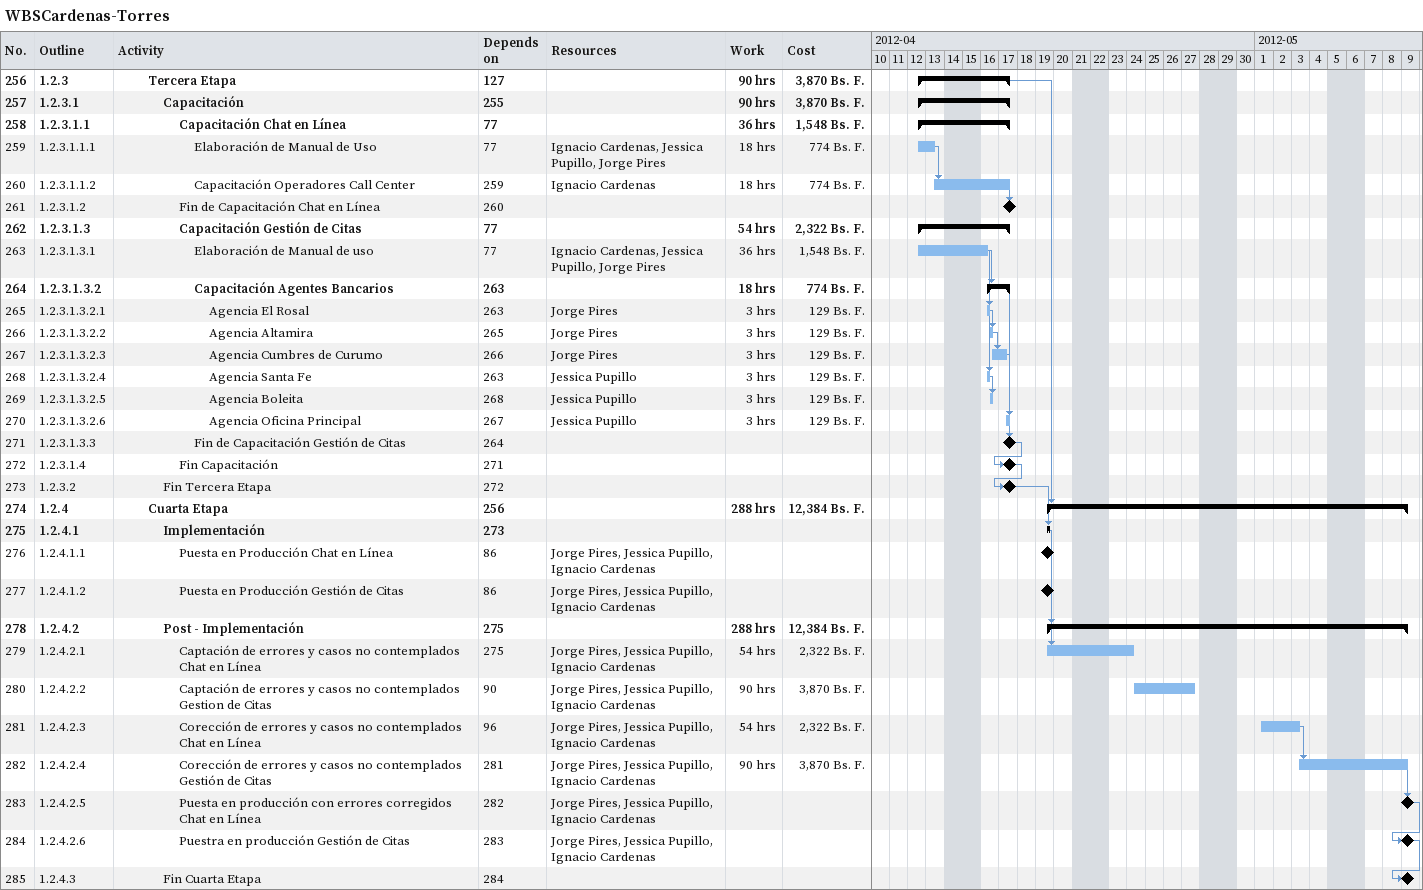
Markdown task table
WBSCardenas-Torres

| ID | WBS | Task | Start | Finish | Predecessors | Resources | Work (h) | Cost (Bs. F.) |
|---|---|---|---|---|---|---|---|---|
| 256 | 1.2.3 | **Tercera Etapa** | 2012-04-12 | 2012-04-17 | 127 |  | 90 | 3870 |
| 257 | 1.2.3.1 | **Capacitación** | 2012-04-12 | 2012-04-17 | 255 |  | 90 | 3870 |
| 258 | 1.2.3.1.1 | **Capacitación Chat en Línea** | 2012-04-12 | 2012-04-17 | 77 |  | 36 | 1548 |
| 259 | 1.2.3.1.1.1 | Elaboración de Manual de Uso | 2012-04-12 | 2012-04-13 | 77 | Ignacio Cardenas, Jessica Pupillo, Jorge Pires | 18 | 774 |
| 260 | 1.2.3.1.1.2 | Capacitación Operadores Call Center | 2012-04-13 | 2012-04-17 | 259 | Ignacio Cardenas | 18 | 774 |
| 261 | 1.2.3.1.2 | Fin de Capacitación Chat en Línea (milestone) | 2012-04-17 | 2012-04-17 | 260 |  |  |  |
| 262 | 1.2.3.1.3 | **Capacitación Gestión de Citas** | 2012-04-12 | 2012-04-17 | 77 |  | 54 | 2322 |
| 263 | 1.2.3.1.3.1 | Elaboración de Manual de uso | 2012-04-12 | 2012-04-16 | 77 | Ignacio Cardenas, Jessica Pupillo, Jorge Pires | 36 | 1548 |
| 264 | 1.2.3.1.3.2 | **Capacitación Agentes Bancarios** | 2012-04-16 | 2012-04-17 | 263 |  | 18 | 774 |
| 265 | 1.2.3.1.3.2.1 | Agencia El Rosal | 2012-04-16 | 2012-04-16 | 263 | Jorge Pires | 3 | 129 |
| 266 | 1.2.3.1.3.2.2 | Agencia Altamira | 2012-04-16 | 2012-04-16 | 265 | Jorge Pires | 3 | 129 |
| 267 | 1.2.3.1.3.2.3 | Agencia Cumbres de Curumo | 2012-04-16 | 2012-04-17 | 266 | Jorge Pires | 3 | 129 |
| 268 | 1.2.3.1.3.2.4 | Agencia Santa Fe | 2012-04-16 | 2012-04-16 | 263 | Jessica Pupillo | 3 | 129 |
| 269 | 1.2.3.1.3.2.5 | Agencia Boleita | 2012-04-16 | 2012-04-16 | 268 | Jessica Pupillo | 3 | 129 |
| 270 | 1.2.3.1.3.2.6 | Agencia Oficina Principal | 2012-04-17 | 2012-04-17 | 267 | Jessica Pupillo | 3 | 129 |
| 271 | 1.2.3.1.3.3 | Fin de Capacitación Gestión de Citas (milestone) | 2012-04-17 | 2012-04-17 | 264 |  |  |  |
| 272 | 1.2.3.1.4 | Fin Capacitación (milestone) | 2012-04-17 | 2012-04-17 | 271 |  |  |  |
| 273 | 1.2.3.2 | Fin Tercera Etapa (milestone) | 2012-04-17 | 2012-04-17 | 272 |  |  |  |
| 274 | 1.2.4 | **Cuarta Etapa** | 2012-04-19 | 2012-05-09 | 256 |  | 288 | 12384 |
| 275 | 1.2.4.1 | **Implementación** | 2012-04-19 | 2012-04-19 | 273 |  |  |  |
| 276 | 1.2.4.1.1 | Puesta en Producción Chat en Línea (milestone) | 2012-04-19 | 2012-04-19 | 86 | Jorge Pires, Jessica Pupillo, Ignacio Cardenas |  |  |
| 277 | 1.2.4.1.2 | Puesta en Producción Gestión de Citas (milestone) | 2012-04-19 | 2012-04-19 | 86 | Jorge Pires, Jessica Pupillo, Ignacio Cardenas |  |  |
| 278 | 1.2.4.2 | **Post - Implementación** | 2012-04-19 | 2012-05-09 | 275 |  | 288 | 12384 |
| 279 | 1.2.4.2.1 | Captación de errores y casos no contemplados Chat en Línea | 2012-04-19 | 2012-04-24 | 275 | Jorge Pires, Jessica Pupillo, Ignacio Cardenas | 54 | 2322 |
| 280 | 1.2.4.2.2 | Captación de errores y casos no contemplados Gestion de Citas | 2012-04-24 | 2012-04-27 | 90 | Jorge Pires, Jessica Pupillo, Ignacio Cardenas | 90 | 3870 |
| 281 | 1.2.4.2.3 | Corección de errores y casos no contemplados Chat en Línea | 2012-05-01 | 2012-05-03 | 96 | Jorge Pires, Jessica Pupillo, Ignacio Cardenas | 54 | 2322 |
| 282 | 1.2.4.2.4 | Corección de errores y casos no contemplados Gestión de Citas | 2012-05-03 | 2012-05-09 | 281 | Jorge Pires, Jessica Pupillo, Ignacio Cardenas | 90 | 3870 |
| 283 | 1.2.4.2.5 | Puesta en producción con errores corregidos Chat en Línea (milestone) | 2012-05-09 | 2012-05-09 | 282 | Jorge Pires, Jessica Pupillo, Ignacio Cardenas |  |  |
| 284 | 1.2.4.2.6 | Puestra en producción Gestión de Citas (milestone) | 2012-05-09 | 2012-05-09 | 283 | Jorge Pires, Jessica Pupillo, Ignacio Cardenas |  |  |
| 285 | 1.2.4.3 | Fin Cuarta Etapa (milestone) | 2012-05-09 | 2012-05-09 | 284 |  |  |  |
